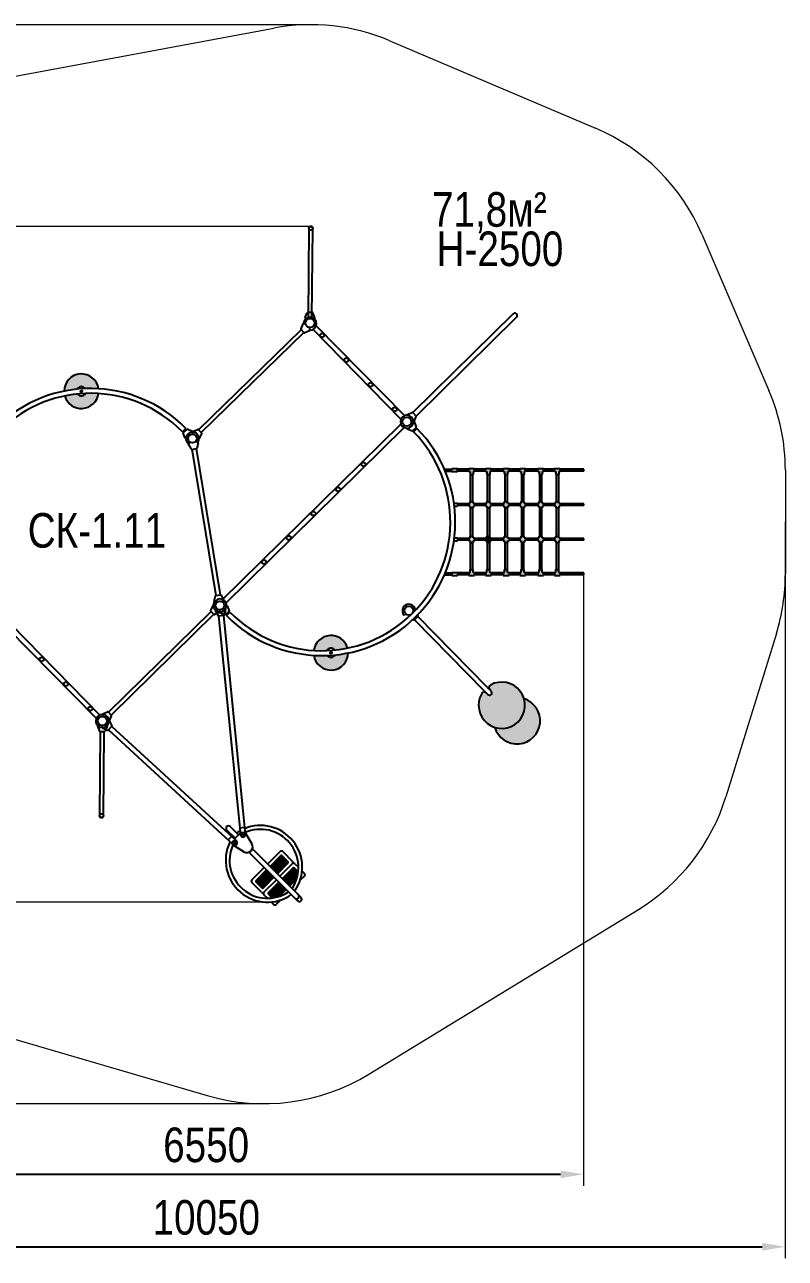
# Model space of a CAD drawing. Header units: millimetres. Extents: x -6037 to 5569, y -5332 to 5370.
# Drawn here: x -1032 to 5569, y -5332 to 5370 of the extents above; entities that cross this region are included whole.
import ezdxf

# ---------------------------------------------------------------- set-up
doc = ezdxf.new("R2010")
doc.units = ezdxf.units.MM
for name, color, linetype in [('DIKOM_АРТИКУЛ', 7, 'Continuous'), ('DIKOM_ЗОНА', 80, 'Continuous'), ('DIKOM_ОБЪЕКТ', 7, 'Continuous'), ('DIKOM_РАЗМЕР_ЗОНА', 7, 'Continuous'), ('DIKOM_РАЗМЕР_ОБЪЕКТА', 7, 'Continuous')]:
    doc.layers.add(name, color=color, linetype=linetype)
doc.styles.add('style1', font='arial.ttf', dxfattribs={"width": 0.8})
doc.dimstyles.new('1-50', dxfattribs={"dimtxt": 300, "dimasz": 200, "dimexe": 100, "dimexo": 0, "dimgap": 100, "dimtad": 1, "dimdec": 0, "dimtxsty": 'style1', "dimcen": 0, "dimclrd": 7, "dimclre": 7, "dimadec": 1, "dimazin": 2, "dimtfac": 1, "dimtdec": 0, "dimtmove": 0, "dimatfit": 3, "dimfxl": 0, "dimlwd": 25, "dimlwe": 18, "dimarcsym": 0})

# ---------------------------------------------------------------- blocks, each defined once
blk = doc.blocks.new('*D2')
at = {"layer": 'Defpoints', "color": 0, "transparency": 16777216}
for p in [(-4481, 1411), (5569, 1056), (5569, -5232)]:
    blk.add_point(p, dxfattribs=at)
at = {"layer": 'DIKOM_РАЗМЕР_ЗОНА', "color": 7, "lineweight": 18, "transparency": 16777216}
for p, q in [((-4481, 1411), (-4481, -5332)), ((5569, 1056), (5569, -5332))]:
    blk.add_line(p, q, dxfattribs=at)
at = {"layer": 'DIKOM_РАЗМЕР_ЗОНА', "color": 7, "lineweight": 25, "transparency": 16777216}
blk.add_line((-4281, -5232), (5369, -5232), dxfattribs=at)
at = {"layer": 'DIKOM_РАЗМЕР_ЗОНА', "color": 7, "transparency": 16777216}
for points in [[(-4281, -5199), (-4281, -5266), (-4481, -5232)], [(5369, -5199), (5369, -5266), (5569, -5232)]]:
    blk.add_solid(points, dxfattribs=at)
at = {"layer": 'DIKOM_РАЗМЕР_ЗОНА', "color": 0, "transparency": 16777216, "insert": (544, -4979), "char_height": 300, "attachment_point": 5, "style": 'style1'}
blk.add_mtext('10050', dxfattribs=at)
blk = doc.blocks.new('*D0')
at = {"layer": 'Defpoints', "color": 0, "transparency": 16777216}
for p in [(-5586, 5370), (1452, 5370), (1043, -3991)]:
    blk.add_point(p, dxfattribs=at)
at = {"layer": 'DIKOM_РАЗМЕР_ЗОНА', "color": 7, "lineweight": 18, "transparency": 16777216}
for p, q in [((1452, 5370), (-5686, 5370)), ((1043, -3991), (-5686, -3991))]:
    blk.add_line(p, q, dxfattribs=at)
at = {"layer": 'DIKOM_РАЗМЕР_ЗОНА', "color": 7, "lineweight": 25, "transparency": 16777216}
blk.add_line((-5586, -3791), (-5586, 5170), dxfattribs=at)
at = {"layer": 'DIKOM_РАЗМЕР_ЗОНА', "color": 7, "transparency": 16777216}
for points in [[(-5620, 5170), (-5553, 5170), (-5586, 5370)], [(-5620, -3791), (-5553, -3791), (-5586, -3991)]]:
    blk.add_solid(points, dxfattribs=at)
at = {"layer": 'DIKOM_РАЗМЕР_ЗОНА', "color": 0, "transparency": 16777216, "insert": (-5840, 678), "char_height": 300, "attachment_point": 5, "rotation": 90, "style": 'style1'}
blk.add_mtext('9365', dxfattribs=at)
blk = doc.blocks.new('*D1')
at = {"layer": 'Defpoints', "color": 0, "transparency": 16777216}
for p in [(1452, 3620), (-4899, -2243), (1169, -2243)]:
    blk.add_point(p, dxfattribs=at)
at = {"layer": 'DIKOM_РАЗМЕР_ОБЪЕКТА', "color": 7, "lineweight": 18, "transparency": 16777216}
for p, q in [((1452, 3620), (-4999, 3620)), ((1169, -2243), (-4999, -2243))]:
    blk.add_line(p, q, dxfattribs=at)
at = {"layer": 'DIKOM_РАЗМЕР_ОБЪЕКТА', "color": 7, "lineweight": 25, "transparency": 16777216}
blk.add_line((-4899, 3420), (-4899, -2043), dxfattribs=at)
at = {"layer": 'DIKOM_РАЗМЕР_ОБЪЕКТА', "color": 7, "transparency": 16777216}
for points in [[(-4932, 3420), (-4865, 3420), (-4899, 3620)], [(-4932, -2043), (-4865, -2043), (-4899, -2243)]]:
    blk.add_solid(points, dxfattribs=at)
at = {"layer": 'DIKOM_РАЗМЕР_ОБЪЕКТА', "color": 0, "transparency": 16777216, "insert": (-5152, 689), "char_height": 300, "attachment_point": 5, "rotation": 90, "style": 'style1'}
blk.add_mtext('5865', dxfattribs=at)
blk = doc.blocks.new('*D3')
at = {"layer": 'Defpoints', "color": 0, "transparency": 16777216}
for p in [(-2733, 598), (3819, 598), (3819, -4603)]:
    blk.add_point(p, dxfattribs=at)
at = {"layer": 'DIKOM_РАЗМЕР_ОБЪЕКТА', "color": 7, "lineweight": 18, "transparency": 16777216}
for p, q in [((-2733, 598), (-2733, -4703)), ((3819, 598), (3819, -4703))]:
    blk.add_line(p, q, dxfattribs=at)
at = {"layer": 'DIKOM_РАЗМЕР_ОБЪЕКТА', "color": 7, "lineweight": 25, "transparency": 16777216}
blk.add_line((-2533, -4603), (3619, -4603), dxfattribs=at)
at = {"layer": 'DIKOM_РАЗМЕР_ОБЪЕКТА', "color": 7, "transparency": 16777216}
for points in [[(-2533, -4570), (-2533, -4637), (-2733, -4603)], [(3619, -4570), (3619, -4637), (3819, -4603)]]:
    blk.add_solid(points, dxfattribs=at)
at = {"layer": 'DIKOM_РАЗМЕР_ОБЪЕКТА', "color": 0, "transparency": 16777216, "insert": (543, -4350), "char_height": 300, "attachment_point": 5, "style": 'style1'}
blk.add_mtext('6550', dxfattribs=at)

msp = doc.modelspace()

# ---------------------------------------------------------------- hatches: boundary and pattern name
at = {"layer": 'DIKOM_ЗОНА'}
h = msp.add_hatch(dxfattribs=at)
h.set_pattern_fill('LINE', scale=5)
h.set_pattern_definition([(0, (-5585.506, -5221.703), (0, 15.875), [])])
h.paths.add_polyline_path([(1131.6, -2026.2), (1068, -1962.5), (976.8, -2053.7, 0.4142136), (976.8, -2067.9), (1026.3, -2117.4, 0.4142136), (1040.4, -2117.4)])
h.paths.add_polyline_path([(1252.5, -1905.2, 0.4142136), (1252.5, -1891.1), (1203.1, -1841.6, 0.4142136), (1188.9, -1841.6), (1097.7, -1932.8), (1161.3, -1996.5)])
h.paths.add_polyline_path([(1203.8, -2038.9), (1267.4, -2102.5), (1327.7, -2042.2, 0.0484476), (1341.5, -1980.1), (1309.1, -1947.7, 0.4142136), (1295, -1947.7)])
h.paths.add_polyline_path([(1082.8, -2159.8, 0.4142136), (1082.8, -2173.9), (1115.3, -2206.4, 0.0484476), (1177.4, -2192.5), (1237.7, -2132.2), (1174.1, -2068.6)])
at = {"layer": 'DIKOM_ОБЪЕКТ'}
h = msp.add_hatch(color=256, dxfattribs=at)
h.paths.add_polyline_path([(-683.9, 2149.3), (-678.9, 2134.7), (-672.4, 2120.6), (-664.6, 2107.3), (-655.3, 2094.8), (-644.9, 2083.4), (-633.3, 2073.1), (-620.7, 2064.1), (-607.3, 2056.4), (-593.1, 2050.1), (-578.4, 2045.3), (-563.2, 2042.1), (-547.8, 2040.5), (-532.4, 2040.4), (-517, 2042), (-501.8, 2045.1), (-487, 2049.7), (-472.8, 2055.9), (-459.3, 2063.5), (-446.7, 2072.5), (-435, 2082.7), (-424.5, 2094), (-415.2, 2106.4), (-407.2, 2119.7), (-400.6, 2133.7), (-395.5, 2148.3), (-392, 2163.4), (-391, 2169.9), (-433.2, 2171.7), (-475.4, 2171.9), (-504.4, 2171.1), (-508.9, 2164.5), (-514.6, 2159), (-521.4, 2154.6), (-528.8, 2151.7), (-536.7, 2150.3), (-544.7, 2150.6), (-552.4, 2152.4), (-559.7, 2155.7), (-566.2, 2160.4), (-571.6, 2166.3), (-571.7, 2166.4), (-613.7, 2161.4), (-655.4, 2154.8)])
h.paths.add_polyline_path([(-575.3, 2208.3), (-571, 2215), (-565.4, 2220.8), (-558.9, 2225.3), (-551.5, 2228.4), (-543.7, 2230), (-535.7, 2230.1), (-527.9, 2228.5), (-520.5, 2225.4), (-513.9, 2220.9), (-508.3, 2215.2), (-506.7, 2213.1), (-463.7, 2214), (-420.7, 2213.4), (-391.2, 2212), (-394.2, 2227.2), (-398.8, 2242), (-404.9, 2256.2), (-412.4, 2269.8), (-421.3, 2282.4), (-431.4, 2294.2), (-442.7, 2304.8), (-455, 2314.1), (-468.2, 2322.2), (-482.2, 2328.9), (-496.8, 2334), (-511.9, 2337.7), (-527.2, 2339.7), (-542.7, 2340.2), (-558.1, 2339.1), (-573.4, 2336.4), (-588.3, 2332.1), (-602.6, 2326.4), (-616.3, 2319.1), (-629.2, 2310.5), (-641.1, 2300.6), (-652, 2289.6), (-661.6, 2277.5), (-670, 2264.4), (-676.9, 2250.6), (-682.4, 2236.1), (-686.4, 2221.1), (-688.8, 2205.8), (-689.6, 2191), (-647.2, 2198.8), (-604.6, 2205)])
h = msp.add_hatch(color=256, dxfattribs=at)
h.paths.add_polyline_path([(2833.4, 592.6), (2859.4, 592.6), (2871.4, 592.6), (2871.4, 618.6), (2859.4, 618.6), (2859.4, 642.6), (2833.4, 642.6), (2833.4, 618.6), (2821.4, 618.6), (2821.4, 592.6)])
h.paths.add_polyline_path([(2859.4, 892.6), (2871.4, 892.6), (2871.4, 918.6), (2859.4, 918.6), (2859.4, 932.6), (2833.4, 932.6), (2833.4, 918.6), (2821.4, 918.6), (2821.4, 892.6), (2833.4, 892.6), (2833.4, 878.6), (2859.4, 878.6)])
h.paths.add_polyline_path([(2821.4, 1192.5), (2833.4, 1192.5), (2833.4, 1178.5), (2859.4, 1178.5), (2859.4, 1192.5), (2871.4, 1192.5), (2871.4, 1218.5), (2859.4, 1218.5), (2859.4, 1232.5), (2833.4, 1232.5), (2833.4, 1218.5), (2821.4, 1218.5)])
h.paths.add_polyline_path([(2833.4, 1492.5), (2833.4, 1468.5), (2859.4, 1468.5), (2859.4, 1492.5), (2871.4, 1492.5), (2871.4, 1518.5), (2859.4, 1518.5), (2833.4, 1518.5), (2821.4, 1518.5), (2821.4, 1492.5)])
h.paths.add_polyline_path([(3005.6, 1518.5), (2979.6, 1518.5), (2967.6, 1518.5), (2967.6, 1492.5), (2979.6, 1492.5), (2979.6, 1468.5), (3005.6, 1468.5), (3005.6, 1492.5), (3017.6, 1492.5), (3017.6, 1518.5)])
h.paths.add_polyline_path([(2979.6, 1232.5), (2979.6, 1218.5), (2967.6, 1218.5), (2967.6, 1192.5), (2979.6, 1192.5), (2979.6, 1178.5), (3005.6, 1178.5), (3005.6, 1192.5), (3017.6, 1192.5), (3017.6, 1218.5), (3005.6, 1218.5), (3005.6, 1232.5)])
h.paths.add_polyline_path([(2979.6, 642.6), (2979.6, 618.6), (2967.6, 618.6), (2967.6, 592.6), (2979.6, 592.6), (3005.6, 592.6), (3017.6, 592.6), (3017.6, 618.6), (3005.6, 618.6), (3005.6, 642.6)])
h.paths.add_polyline_path([(3133.4, 592.6), (3159.4, 592.6), (3171.4, 592.6), (3171.4, 618.6), (3159.4, 618.6), (3159.4, 642.6), (3133.4, 642.6), (3133.4, 618.6), (3121.4, 618.6), (3121.4, 592.6)])
h.paths.add_polyline_path([(3159.4, 892.6), (3171.4, 892.6), (3171.4, 918.6), (3159.4, 918.6), (3159.4, 932.6), (3133.4, 932.6), (3133.4, 918.6), (3121.4, 918.6), (3121.4, 892.6), (3133.4, 892.6), (3133.4, 878.6), (3159.4, 878.6)])
h.paths.add_polyline_path([(3121.4, 1192.5), (3133.4, 1192.5), (3133.4, 1178.5), (3159.4, 1178.5), (3159.4, 1192.5), (3171.4, 1192.5), (3171.4, 1218.5), (3159.4, 1218.5), (3159.4, 1232.5), (3133.4, 1232.5), (3133.4, 1218.5), (3121.4, 1218.5)])
h.paths.add_polyline_path([(3159.4, 1518.5), (3133.4, 1518.5), (3121.4, 1518.5), (3121.4, 1492.5), (3133.4, 1492.5), (3133.4, 1468.5), (3159.4, 1468.5), (3159.4, 1492.5), (3171.4, 1492.5), (3171.4, 1518.5)])
h.paths.add_polyline_path([(3302.4, 1492.5), (3314.4, 1492.5), (3314.4, 1518.5), (3302.4, 1518.5), (3276.4, 1518.5), (3264.4, 1518.5), (3264.4, 1492.5), (3276.4, 1492.5), (3276.4, 1468.5), (3302.4, 1468.5)])
h.paths.add_polyline_path([(3459.4, 1492.5), (3471.4, 1492.5), (3471.4, 1518.5), (3459.4, 1518.5), (3433.4, 1518.5), (3421.4, 1518.5), (3421.4, 1492.5), (3433.4, 1492.5), (3433.4, 1468.5), (3459.4, 1468.5)])
h.paths.add_polyline_path([(3604.7, 1492.5), (3616.7, 1492.5), (3616.7, 1518.5), (3604.7, 1518.5), (3578.7, 1518.5), (3566.7, 1518.5), (3566.7, 1492.5), (3578.7, 1492.5), (3578.7, 1468.5), (3604.7, 1468.5)])
h.paths.add_polyline_path([(3604.7, 1192.5), (3616.7, 1192.5), (3616.7, 1218.5), (3604.7, 1218.5), (3604.7, 1232.5), (3578.7, 1232.5), (3578.7, 1218.5), (3566.7, 1218.5), (3566.7, 1192.5), (3578.7, 1192.5), (3578.7, 1178.5), (3604.7, 1178.5)])
h.paths.add_polyline_path([(3433.4, 1232.5), (3433.4, 1218.5), (3421.4, 1218.5), (3421.4, 1192.5), (3433.4, 1192.5), (3433.4, 1178.5), (3459.4, 1178.5), (3459.4, 1192.5), (3471.4, 1192.5), (3471.4, 1218.5), (3459.4, 1218.5), (3459.4, 1232.5)])
h.paths.add_polyline_path([(3276.4, 1232.5), (3276.4, 1218.5), (3264.4, 1218.5), (3264.4, 1192.5), (3276.4, 1192.5), (3276.4, 1178.5), (3302.4, 1178.5), (3302.4, 1192.5), (3314.4, 1192.5), (3314.4, 1218.5), (3302.4, 1218.5), (3302.4, 1232.5)])
h.paths.add_polyline_path([(3302.4, 892.6), (3314.4, 892.6), (3314.4, 918.6), (3302.4, 918.6), (3302.4, 932.6), (3276.4, 932.6), (3276.4, 918.6), (3264.4, 918.6), (3264.4, 892.6), (3276.4, 892.6), (3276.4, 878.6), (3302.4, 878.6)])
h.paths.add_polyline_path([(3459.4, 892.6), (3471.4, 892.6), (3471.4, 918.6), (3459.4, 918.6), (3459.4, 932.6), (3433.4, 932.6), (3433.4, 918.6), (3421.4, 918.6), (3421.4, 892.6), (3433.4, 892.6), (3433.4, 878.6), (3459.4, 878.6)])
h.paths.add_polyline_path([(3578.7, 892.6), (3578.7, 878.6), (3604.7, 878.6), (3604.7, 892.6), (3616.7, 892.6), (3616.7, 918.6), (3604.7, 918.6), (3604.7, 932.6), (3578.7, 932.6), (3578.7, 918.6), (3566.7, 918.6), (3566.7, 892.6)])
h.paths.add_polyline_path([(3604.7, 618.6), (3604.7, 642.6), (3578.7, 642.6), (3578.7, 618.6), (3566.7, 618.6), (3566.7, 592.6), (3578.7, 592.6), (3604.7, 592.6), (3616.7, 592.6), (3616.7, 618.6)])
h.paths.add_polyline_path([(3433.4, 618.6), (3421.4, 618.6), (3421.4, 592.6), (3433.4, 592.6), (3459.4, 592.6), (3471.4, 592.6), (3471.4, 618.6), (3459.4, 618.6), (3459.4, 642.6), (3433.4, 642.6)])
h.paths.add_polyline_path([(3276.4, 642.6), (3276.4, 618.6), (3264.4, 618.6), (3264.4, 592.6), (3276.4, 592.6), (3302.4, 592.6), (3314.4, 592.6), (3314.4, 618.6), (3302.4, 618.6), (3302.4, 642.6)])
msp.add_hatch(color=256, dxfattribs=at).paths.add_polyline_path([(2979.6, 892.6), (2979.6, 878.6), (3005.6, 878.6), (3005.6, 892.6), (3017.6, 892.6), (3017.6, 918.6), (3005.6, 918.6), (3005.6, 932.6), (2979.6, 932.6), (2979.6, 918.6), (2967.6, 918.6), (2967.6, 892.6)])
h = msp.add_hatch(color=256, dxfattribs=at)
h.paths.add_polyline_path([(1770.2, -38.3), (1765.2, -23.6), (1758.7, -9.5), (1750.8, 3.8), (1741.6, 16.2), (1731.1, 27.7), (1719.6, 38), (1707, 47), (1693.6, 54.7), (1679.4, 61), (1664.7, 65.7), (1649.5, 69), (1634.1, 70.6), (1618.6, 70.7), (1603.2, 69.1), (1588, 66), (1573.3, 61.3), (1559.1, 55.2), (1545.6, 47.6), (1532.9, 38.6), (1521.3, 28.4), (1510.8, 17), (1501.5, 4.7), (1493.5, -8.6), (1486.9, -22.6), (1481.8, -37.3), (1478.3, -52.3), (1477.2, -58.8), (1519.4, -60.6), (1561.7, -60.9), (1590.7, -60.1), (1595.2, -53.5), (1600.9, -47.9), (1607.6, -43.6), (1615.1, -40.6), (1622.9, -39.3), (1630.9, -39.5), (1638.7, -41.3), (1646, -44.6), (1652.4, -49.3), (1657.9, -55.2), (1658, -55.4), (1699.9, -50.3), (1741.7, -43.7)])
h.paths.add_polyline_path([(1661.5, -97.2), (1657.2, -103.9), (1651.7, -109.7), (1645.1, -114.2), (1637.8, -117.4), (1629.9, -119), (1622, -119), (1614.1, -117.4), (1606.8, -114.3), (1600.1, -109.8), (1594.6, -104.1), (1593, -102), (1550, -103), (1506.9, -102.3), (1477.4, -100.9), (1480.5, -116.1), (1485, -130.9), (1491.1, -145.1), (1498.6, -158.7), (1507.5, -171.4), (1517.7, -183.1), (1528.9, -193.7), (1541.3, -203.1), (1554.5, -211.1), (1568.5, -217.8), (1583.1, -223), (1598.1, -226.6), (1613.5, -228.7), (1629, -229.1), (1644.4, -228), (1659.7, -225.3), (1674.5, -221.1), (1688.9, -215.3), (1702.6, -208), (1715.5, -199.4), (1727.4, -189.6), (1738.2, -178.5), (1747.9, -166.4), (1756.2, -153.3), (1763.2, -139.5), (1768.7, -125), (1772.6, -110), (1775, -94.7), (1775.8, -80), (1733.5, -87.7), (1690.9, -93.9)])
h = msp.add_hatch(color=256, dxfattribs=at)
h.paths.add_polyline_path([(3301.3, -476.9), (3295.4, -460), (3288, -443.6), (3279.2, -428), (3269.1, -413.2), (3257.6, -399.4), (3245, -386.6), (3231.3, -375.1), (3216.6, -364.8), (3201.1, -355.8), (3184.8, -348.3), (3167.9, -342.2), (3150.5, -337.7), (3132.8, -334.7), (3115, -333.4), (3097, -333.6), (3079.2, -335.4), (3061.6, -338.8), (3044.3, -343.8), (3027.6, -350.2), (3011.5, -358.2), (3009.8, -359.1), (3004.7, -362.9), (3000.8, -367.8), (2998.2, -373.5), (2997.1, -379.8), (2997.6, -386), (2999.7, -392), (3003.2, -397.3), (3004.2, -398.4), (3013.2, -407.5), (3013.2, -407.5), (3017.4, -412.9), (3020.4, -418.8), (3021.9, -425), (3021.8, -431), (3020.1, -436.5), (3017, -440.9), (3012.5, -444.1), (3007.2, -445.9), (3001.2, -446.1), (2995, -444.6), (2989.1, -441.7), (2983.7, -437.5), (2983.3, -437), (2974.3, -427.9), (2969.3, -423.9), (2963.5, -421.4), (2957.3, -420.4), (2951, -421), (2945.1, -423.1), (2939.9, -426.7), (2935.7, -431.4), (2934.9, -432.7), (2926.5, -448.6), (2919.6, -465.1), (2914.2, -482.2), (2910.3, -499.8), (2908, -517.6), (2907.3, -535.5), (2908.1, -553.4), (2910.6, -571.2), (2914.7, -588.6), (2920.3, -605.7), (2927.4, -622.2), (2935.9, -637.9), (2945.8, -652.9), (2957, -666.9), (2969.4, -679.9), (2982.9, -691.7), (2997.4, -702.3), (3012.8, -711.5), (3028.9, -719.3), (3045.7, -725.7), (3063, -730.5), (3080.6, -733.8), (3098.5, -735.5), (3116.4, -735.6), (3134.3, -734.1), (3151.9, -731), (3169.3, -726.3), (3186.1, -720.1), (3202.3, -712.5), (3217.8, -703.4), (3232.4, -693), (3246.1, -681.3), (3258.6, -668.5), (3269.9, -654.6), (3280, -639.8), (3288.7, -624.1), (3295.9, -607.7), (3301.7, -590.7), (3305.9, -573.2), (3308.6, -555.5), (3309.7, -537.6), (3309.2, -519.7), (3307.1, -501.9), (3303.4, -484.3)])
h.paths.add_polyline_path([(3301.3, -476.9), (3305.7, -494.3), (3308.5, -512), (3309.7, -529.9), (3309.3, -547.9), (3307.3, -565.7), (3303.7, -583.3), (3298.6, -600.5), (3292, -617.1), (3283.9, -633.1), (3274.4, -648.4), (3263.6, -662.7), (3251.5, -676), (3238.4, -688.2), (3224.2, -699.1), (3209.1, -708.8), (3193.1, -717), (3176.5, -723.9), (3159.4, -729.2), (3141.9, -732.9), (3124.1, -735.1), (3106.1, -735.7), (3088.2, -734.7), (3070.5, -732.1), (3053, -727.9), (3047.5, -726.3), (3053.4, -743.2), (3060.8, -759.6), (3069.6, -775.2), (3079.8, -790), (3091.2, -803.8), (3103.8, -816.5), (3117.5, -828.1), (3132.2, -838.4), (3147.8, -847.4), (3164.1, -854.9), (3180.9, -860.9), (3198.3, -865.5), (3216, -868.4), (3233.9, -869.8), (3251.8, -869.6), (3269.7, -867.8), (3287.3, -864.4), (3304.5, -859.4), (3321.2, -852.9), (3337.3, -845), (3352.7, -835.7), (3367.1, -825), (3380.5, -813.1), (3392.8, -800), (3403.9, -785.9), (3413.7, -770.9), (3422.1, -755.1), (3429.1, -738.5), (3434.5, -721.5), (3438.5, -704), (3440.8, -686.2), (3441.6, -668.2), (3440.7, -650.3), (3438.3, -632.6), (3434.3, -615.1), (3428.8, -598), (3421.7, -581.5), (3413.2, -565.7), (3403.4, -550.7), (3392.2, -536.7), (3379.9, -523.7), (3366.4, -511.8), (3351.9, -501.2), (3336.6, -491.9), (3320.4, -484.1), (3303.7, -477.7)])

# ---------------------------------------------------------------- linework, layer by layer
at = {"layer": 'DIKOM_ЗОНА', "color": 3, "lineweight": 15}
for p, q in [((-2615.1, 4643.8), (1131.7, 5340.7)), ((2135.8, 5230.9), (3921.6, 4472.5)), ((4845.6, 3551.9), (5427.6, 2195.6)), ((5569.5, 1505.5), (5569.5, 605.6)), ((5491.5, 89), (5053.4, -1328.9)), ((1955.9, -3734.2), (4293.9, -2305.5)), ((-3078.5, -2860.6), (552.9, -3920.8))]:
    msp.add_line(p, q, dxfattribs=at)
for centre, start, end in [((1451.7, 3620.2), 66.98819, 100.5359), ((3237.4, 2861.7), 23.22665, 66.98819), ((3819.5, 1505.5), 0, 23.22665), ((3819.5, 605.6), 342.82939, 0), ((3381.4, -812.2), 301.42772, 342.82939), ((1043.4, -2240.9), 253.72467, 301.42772)]:
    msp.add_arc(centre, 1750, start, end, dxfattribs=at)
at = {"layer": 'DIKOM_ОБЪЕКТ'}
for p, q in [((1434.8, 3603.6), (1428, 2829.9)), ((1461.5, 2829.6), (1468.3, 3603.3)), ((1406.3, 2782.5), (1387.8, 2782.7)), ((1402.3, 2828.4), (1420.1, 2870.9)), ((1403.2, 2824.1), (1417.7, 2809.3)), ((1466.4, 2873), (1423.8, 2873.4)), ((1487.1, 2827.7), (1470.1, 2870.5)), ((1486.2, 2823.4), (1471.4, 2808.8)), ((3207.7, 2862), (2335.6, 2005)), ((2365, 1975), (3237.2, 2832)), ((476.8, 1855), (1367.6, 2724)), ((1391.1, 2700.1), (500.3, 1831.1)), ((1381.8, 2773.9), (1363.6, 2731.6)), ((1394.3, 2696.8), (1364.4, 2727.2)), ((1385.5, 2776.3), (1406.3, 2776.2)), ((1441.3, 2713.4), (1398.7, 2695.9)), ((1443.8, 2717.1), (1443.9, 2737.8)), ((2233.6, 1948.9), (1470.4, 2725.7)), ((1500.8, 2781.7), (1482.3, 2781.9)), ((1497.8, 2757.7), (2263.6, 1978.4)), ((-547.4, 2192.4), (-541.6, 2198.1)), ((-545.3, 2184.6), (-547.4, 2192.4)), ((-537.6, 2182.4), (-545.3, 2184.6)), ((-541.6, 2198.1), (-533.8, 2195.9)), ((-531.8, 2188.1), (-537.6, 2182.4)), ((-533.8, 2195.9), (-531.8, 2188.1)), ((2258.7, 1953.3), (2245.8, 1966.5)), ((2285.9, 1985), (2285.9, 1982.7)), ((2288.4, 1988.6), (2331, 2006.1)), ((2325.7, 1965.8), (2312.5, 1952.9)), ((2365.2, 1974.8), (2335.3, 2005.2)), ((2347.8, 1928.1), (2366, 1970.4)), ((366.4, 1867.5), (336.5, 1838.1)), ((347.9, 1832.5), (339.5, 1841)), ((361.2, 1782.3), (343.8, 1824.9)), ((344.7, 1829.3), (375.1, 1859.1)), ((371.8, 1855.9), (363.4, 1864.5)), ((421.7, 1841.7), (379.5, 1860)), ((397, 1806.4), (384, 1819.6)), ((424.2, 1838), (424, 1817.3)), ((424.2, 1838), (424, 1817.3)), ((426.6, 1841.7), (469.2, 1859.2)), ((503.5, 1827.9), (473.6, 1858.3)), ((486.1, 1781.2), (504.3, 1823.5)), ((678.6, 376.9), (2233.2, 1904.5)), ((2262.7, 1874.5), (708, 346.9)), ((2258.3, 1899.6), (2245.1, 1886.6)), ((2284.9, 1867.5), (2284.9, 1869.7)), ((2287.3, 1863.8), (2329.6, 1845.6)), ((2364.3, 1876.3), (2333.9, 1846.4)), ((2337.2, 1849.6), (2345.6, 1841)), ((2344.1, 1925.7), (2341.9, 1925.7)), ((2344.1, 1925.7), (2341.9, 1925.7)), ((2342.6, 1838.1), (2372.5, 1867.5)), ((2347.8, 1923.2), (2365.2, 1880.6)), ((2361.1, 1873.1), (2369.5, 1864.5)), ((364.9, 1779.8), (385.6, 1779.6)), ((383.3, 1739.7), (396.5, 1752.7)), ((389.2, 1727.2), (413.3, 1687.9)), ((389.4, 1731.6), (401.5, 1748.4)), ((471.4, 1745.1), (454.5, 1757.1)), ((482.4, 1778.8), (461.6, 1779)), ((472.9, 1740.9), (462.7, 1696)), ((417.4, 1686), (459.4, 1693)), ((630.5, 418.5), (421.9, 1686.8)), ((454.9, 1692.2), (663.5, 424.3)), ((2610.3, 1513.5), (2674.9, 1513.5)), ((2674.9, 1492.5), (2674.9, 1518.5)), ((2674.9, 1518.5), (2724.9, 1518.5)), ((2724.9, 1492.5), (2724.9, 1518.5)), ((2821.4, 1513.5), (2724.9, 1513.5)), ((2821.4, 1492.5), (2821.4, 1518.5)), ((2821.4, 1518.5), (2871.4, 1518.5)), ((2833.4, 1518.5), (2859.4, 1518.5)), ((2871.4, 1492.5), (2871.4, 1518.5)), ((2967.6, 1513.5), (2871.4, 1513.5)), ((2967.6, 1492.5), (2967.6, 1518.5)), ((2967.6, 1518.5), (3017.6, 1518.5)), ((2979.6, 1518.5), (3005.6, 1518.5)), ((3017.6, 1492.5), (3017.6, 1518.5)), ((3121.4, 1513.5), (3017.6, 1513.5)), ((3121.4, 1492.5), (3121.4, 1518.5)), ((3121.4, 1518.5), (3171.4, 1518.5)), ((3133.4, 1518.5), (3159.4, 1518.5)), ((3171.4, 1492.5), (3171.4, 1518.5)), ((3264.4, 1513.5), (3171.4, 1513.5)), ((3264.4, 1492.5), (3264.4, 1518.5)), ((3264.4, 1518.5), (3314.4, 1518.5)), ((3276.4, 1518.5), (3302.4, 1518.5)), ((3314.4, 1492.5), (3314.4, 1518.5)), ((3421.4, 1513.5), (3314.4, 1513.5)), ((3421.4, 1492.5), (3421.4, 1518.5)), ((3421.4, 1518.5), (3471.4, 1518.5)), ((3433.4, 1518.5), (3459.4, 1518.5)), ((3471.4, 1492.5), (3471.4, 1518.5)), ((3566.7, 1513.5), (3471.4, 1513.5)), ((3566.7, 1492.5), (3566.7, 1518.5)), ((3566.7, 1518.5), (3616.7, 1518.5)), ((3578.7, 1518.5), (3604.7, 1518.5)), ((3616.7, 1492.5), (3616.7, 1518.5)), ((3721.4, 1513.5), (3616.7, 1513.5)), ((3819.5, 1513.5), (3721.4, 1513.5)), ((3819.5, 1497.5), (3819.5, 1513.5)), ((2617.1, 1497.5), (2674.9, 1497.5)), ((2674.9, 1492.5), (2724.9, 1492.5)), ((2821.4, 1497.5), (2724.9, 1497.5)), ((2821.4, 1492.5), (2833.4, 1492.5)), ((2833.4, 1492.5), (2833.4, 1468.5)), ((2833.4, 1468.5), (2859.4, 1468.5)), ((2838.4, 1232.5), (2838.4, 1468.5)), ((2854.4, 1468.5), (2854.4, 1232.5)), ((2859.4, 1492.5), (2859.4, 1468.5)), ((2859.4, 1492.5), (2871.4, 1492.5)), ((2967.6, 1497.5), (2871.4, 1497.5)), ((2967.6, 1492.5), (2979.6, 1492.5)), ((2979.6, 1492.5), (2979.6, 1468.5)), ((2979.6, 1468.5), (3005.6, 1468.5)), ((2984.6, 1232.5), (2984.6, 1468.5)), ((3000.6, 1468.5), (3000.6, 1232.5)), ((3005.6, 1492.5), (3005.6, 1468.5)), ((3005.6, 1492.5), (3017.6, 1492.5)), ((3121.4, 1497.5), (3017.6, 1497.5)), ((3121.4, 1492.5), (3133.4, 1492.5)), ((3133.4, 1492.5), (3133.4, 1468.5)), ((3133.4, 1468.5), (3159.4, 1468.5)), ((3138.4, 1232.5), (3138.4, 1468.5)), ((3154.4, 1468.5), (3154.4, 1232.5)), ((3159.4, 1492.5), (3159.4, 1468.5)), ((3159.4, 1492.5), (3171.4, 1492.5)), ((3264.4, 1497.5), (3171.4, 1497.5)), ((3264.4, 1492.5), (3276.4, 1492.5)), ((3276.4, 1492.5), (3276.4, 1468.5)), ((3276.4, 1468.5), (3302.4, 1468.5)), ((3281.4, 1232.5), (3281.4, 1468.5)), ((3297.4, 1468.5), (3297.4, 1232.5)), ((3302.4, 1492.5), (3302.4, 1468.5)), ((3302.4, 1492.5), (3314.4, 1492.5)), ((3421.4, 1497.5), (3314.4, 1497.5)), ((3421.4, 1492.5), (3433.4, 1492.5)), ((3433.4, 1492.5), (3433.4, 1468.5)), ((3433.4, 1468.5), (3459.4, 1468.5)), ((3438.4, 1232.5), (3438.4, 1468.5)), ((3454.4, 1468.5), (3454.4, 1232.5)), ((3459.4, 1492.5), (3459.4, 1468.5)), ((3459.4, 1492.5), (3471.4, 1492.5)), ((3566.7, 1497.5), (3471.4, 1497.5)), ((3566.7, 1492.5), (3578.7, 1492.5)), ((3578.7, 1492.5), (3578.7, 1468.5)), ((3578.7, 1468.5), (3604.7, 1468.5)), ((3583.7, 1232.5), (3583.7, 1468.5)), ((3599.7, 1468.5), (3599.7, 1232.5)), ((3604.7, 1492.5), (3604.7, 1468.5)), ((3604.7, 1492.5), (3616.7, 1492.5)), ((3721.4, 1497.5), (3616.7, 1497.5)), ((3819.5, 1497.5), (3721.4, 1497.5)), ((2693.2, 1218.5), (2724.9, 1218.5)), ((2696.6, 1192.5), (2724.9, 1192.5)), ((2724.9, 1218.5), (2724.9, 1192.5)), ((2821.4, 1213.5), (2724.9, 1213.5)), ((2821.4, 1197.5), (2724.9, 1197.5)), ((2821.4, 1218.5), (2821.4, 1192.5)), ((2821.4, 1218.5), (2833.4, 1218.5)), ((2821.4, 1192.5), (2833.4, 1192.5)), ((2833.4, 1218.5), (2833.4, 1232.5)), ((2833.4, 1232.5), (2859.4, 1232.5)), ((2833.4, 1192.5), (2833.4, 1178.5)), ((2833.4, 1178.5), (2859.4, 1178.5)), ((2838.4, 932.6), (2838.4, 1178.5)), ((2854.4, 1178.5), (2854.4, 932.6)), ((2859.4, 1218.5), (2859.4, 1232.5)), ((2859.4, 1218.5), (2871.4, 1218.5)), ((2859.4, 1192.5), (2859.4, 1178.5)), ((2859.4, 1192.5), (2871.4, 1192.5)), ((2871.4, 1218.5), (2871.4, 1192.5)), ((2967.6, 1213.5), (2871.4, 1213.5)), ((2967.6, 1197.5), (2871.4, 1197.5)), ((2967.6, 1218.5), (2967.6, 1192.5)), ((2967.6, 1218.5), (2979.6, 1218.5)), ((2967.6, 1192.5), (2979.6, 1192.5)), ((2979.6, 1218.5), (2979.6, 1232.5)), ((2979.6, 1232.5), (3005.6, 1232.5)), ((2979.6, 1192.5), (2979.6, 1178.5)), ((2979.6, 1178.5), (3005.6, 1178.5)), ((2984.6, 932.6), (2984.6, 1178.5)), ((3000.6, 1178.5), (3000.6, 932.6)), ((3005.6, 1218.5), (3005.6, 1232.5)), ((3005.6, 1218.5), (3017.6, 1218.5)), ((3005.6, 1192.5), (3005.6, 1178.5)), ((3005.6, 1192.5), (3017.6, 1192.5)), ((3017.6, 1218.5), (3017.6, 1192.5)), ((3121.4, 1213.5), (3017.6, 1213.5)), ((3121.4, 1197.5), (3017.6, 1197.5)), ((3121.4, 1218.5), (3121.4, 1192.5)), ((3121.4, 1218.5), (3133.4, 1218.5)), ((3121.4, 1192.5), (3133.4, 1192.5)), ((3133.4, 1218.5), (3133.4, 1232.5)), ((3133.4, 1232.5), (3159.4, 1232.5)), ((3133.4, 1192.5), (3133.4, 1178.5)), ((3133.4, 1178.5), (3159.4, 1178.5)), ((3138.4, 932.6), (3138.4, 1178.5)), ((3154.4, 1178.5), (3154.4, 932.6)), ((3159.4, 1218.5), (3159.4, 1232.5)), ((3159.4, 1218.5), (3171.4, 1218.5)), ((3159.4, 1192.5), (3159.4, 1178.5)), ((3159.4, 1192.5), (3171.4, 1192.5)), ((3171.4, 1218.5), (3171.4, 1192.5)), ((3264.4, 1213.5), (3171.4, 1213.5)), ((3264.4, 1197.5), (3171.4, 1197.5)), ((3264.4, 1218.5), (3264.4, 1192.5)), ((3264.4, 1218.5), (3276.4, 1218.5)), ((3264.4, 1192.5), (3276.4, 1192.5)), ((3276.4, 1218.5), (3276.4, 1232.5)), ((3276.4, 1232.5), (3302.4, 1232.5)), ((3276.4, 1192.5), (3276.4, 1178.5)), ((3276.4, 1178.5), (3302.4, 1178.5)), ((3281.4, 932.6), (3281.4, 1178.5)), ((3297.4, 1178.5), (3297.4, 932.6)), ((3302.4, 1218.5), (3302.4, 1232.5)), ((3302.4, 1218.5), (3314.4, 1218.5)), ((3302.4, 1192.5), (3302.4, 1178.5)), ((3302.4, 1192.5), (3314.4, 1192.5)), ((3314.4, 1218.5), (3314.4, 1192.5)), ((3421.4, 1213.5), (3314.4, 1213.5)), ((3421.4, 1197.5), (3314.4, 1197.5)), ((3421.4, 1218.5), (3421.4, 1192.5)), ((3421.4, 1218.5), (3433.4, 1218.5)), ((3421.4, 1192.5), (3433.4, 1192.5)), ((3433.4, 1218.5), (3433.4, 1232.5)), ((3433.4, 1232.5), (3459.4, 1232.5)), ((3433.4, 1192.5), (3433.4, 1178.5)), ((3433.4, 1178.5), (3459.4, 1178.5)), ((3438.4, 932.6), (3438.4, 1178.5)), ((3454.4, 1178.5), (3454.4, 932.6)), ((3459.4, 1218.5), (3459.4, 1232.5)), ((3459.4, 1218.5), (3471.4, 1218.5)), ((3459.4, 1192.5), (3459.4, 1178.5)), ((3459.4, 1192.5), (3471.4, 1192.5)), ((3471.4, 1218.5), (3471.4, 1192.5)), ((3566.7, 1213.5), (3471.4, 1213.5)), ((3566.7, 1197.5), (3471.4, 1197.5)), ((3566.7, 1218.5), (3566.7, 1192.5)), ((3566.7, 1218.5), (3578.7, 1218.5)), ((3566.7, 1192.5), (3578.7, 1192.5)), ((3578.7, 1218.5), (3578.7, 1232.5)), ((3578.7, 1232.5), (3604.7, 1232.5)), ((3578.7, 1192.5), (3578.7, 1178.5)), ((3578.7, 1178.5), (3604.7, 1178.5)), ((3583.7, 932.6), (3583.7, 1178.5)), ((3599.7, 1178.5), (3599.7, 932.6)), ((3604.7, 1218.5), (3604.7, 1232.5)), ((3604.7, 1218.5), (3616.7, 1218.5)), ((3604.7, 1192.5), (3604.7, 1178.5)), ((3604.7, 1192.5), (3616.7, 1192.5)), ((3616.7, 1218.5), (3616.7, 1192.5)), ((3721.4, 1213.5), (3616.7, 1213.5)), ((3721.4, 1197.5), (3616.7, 1197.5)), ((3819.5, 1213.5), (3721.4, 1213.5)), ((3819.5, 1197.5), (3721.4, 1197.5)), ((3819.5, 1197.5), (3819.5, 1213.5)), ((2674.9, 918.6), (2675.4, 918.6)), ((2693.2, 892.6), (2724.9, 892.6)), ((2696.6, 918.6), (2724.9, 918.6)), ((2724.9, 918.6), (2724.9, 892.6)), ((2821.4, 913.6), (2724.9, 913.6)), ((2821.4, 897.6), (2724.9, 897.6)), ((2821.4, 918.6), (2821.4, 892.6)), ((2821.4, 918.6), (2833.4, 918.6)), ((2821.4, 892.6), (2833.4, 892.6)), ((2833.4, 918.6), (2833.4, 932.6)), ((2833.4, 932.6), (2859.4, 932.6)), ((2833.4, 892.6), (2833.4, 878.6)), ((2833.4, 878.6), (2859.4, 878.6)), ((2838.4, 642.6), (2838.4, 878.6)), ((2854.4, 878.6), (2854.4, 642.6)), ((2859.4, 918.6), (2859.4, 932.6)), ((2859.4, 918.6), (2871.4, 918.6)), ((2859.4, 892.6), (2859.4, 878.6)), ((2859.4, 892.6), (2871.4, 892.6)), ((2871.4, 918.6), (2871.4, 892.6)), ((2967.6, 913.6), (2871.4, 913.6)), ((2967.6, 897.6), (2871.4, 897.6)), ((2967.6, 918.6), (2967.6, 892.6)), ((2967.6, 918.6), (2979.6, 918.6)), ((2967.6, 892.6), (2979.6, 892.6)), ((2979.6, 918.6), (2979.6, 932.6)), ((2979.6, 932.6), (3005.6, 932.6)), ((2979.6, 892.6), (2979.6, 878.6)), ((2979.6, 878.6), (3005.6, 878.6)), ((2984.6, 642.6), (2984.6, 878.6)), ((3000.6, 878.6), (3000.6, 642.6)), ((3005.6, 918.6), (3005.6, 932.6)), ((3005.6, 918.6), (3017.6, 918.6)), ((3005.6, 892.6), (3005.6, 878.6)), ((3005.6, 892.6), (3017.6, 892.6)), ((3017.6, 918.6), (3017.6, 892.6)), ((3121.4, 913.6), (3017.6, 913.6)), ((3121.4, 897.6), (3017.6, 897.6)), ((3121.4, 918.6), (3121.4, 892.6)), ((3121.4, 918.6), (3133.4, 918.6)), ((3121.4, 892.6), (3133.4, 892.6)), ((3133.4, 918.6), (3133.4, 932.6)), ((3133.4, 932.6), (3159.4, 932.6)), ((3133.4, 892.6), (3133.4, 878.6)), ((3133.4, 878.6), (3159.4, 878.6)), ((3138.4, 642.6), (3138.4, 878.6)), ((3154.4, 878.6), (3154.4, 642.6)), ((3159.4, 918.6), (3159.4, 932.6)), ((3159.4, 918.6), (3171.4, 918.6)), ((3159.4, 892.6), (3159.4, 878.6)), ((3159.4, 892.6), (3171.4, 892.6)), ((3171.4, 918.6), (3171.4, 892.6)), ((3264.4, 913.6), (3171.4, 913.6)), ((3264.4, 897.6), (3171.4, 897.6)), ((3264.4, 918.6), (3264.4, 892.6)), ((3264.4, 918.6), (3276.4, 918.6)), ((3264.4, 892.6), (3276.4, 892.6)), ((3276.4, 918.6), (3276.4, 932.6)), ((3276.4, 932.6), (3302.4, 932.6)), ((3276.4, 892.6), (3276.4, 878.6)), ((3276.4, 878.6), (3302.4, 878.6)), ((3281.4, 642.6), (3281.4, 878.6)), ((3297.4, 878.6), (3297.4, 642.6)), ((3302.4, 918.6), (3302.4, 932.6)), ((3302.4, 918.6), (3314.4, 918.6)), ((3302.4, 892.6), (3302.4, 878.6)), ((3302.4, 892.6), (3314.4, 892.6)), ((3314.4, 918.6), (3314.4, 892.6)), ((3421.4, 913.6), (3314.4, 913.6)), ((3421.4, 897.6), (3314.4, 897.6)), ((3421.4, 918.6), (3421.4, 892.6)), ((3421.4, 918.6), (3433.4, 918.6)), ((3421.4, 892.6), (3433.4, 892.6)), ((3433.4, 918.6), (3433.4, 932.6)), ((3433.4, 932.6), (3459.4, 932.6)), ((3433.4, 892.6), (3433.4, 878.6)), ((3433.4, 878.6), (3459.4, 878.6)), ((3438.4, 642.6), (3438.4, 878.6)), ((3454.4, 878.6), (3454.4, 642.6)), ((3459.4, 918.6), (3459.4, 932.6)), ((3459.4, 918.6), (3471.4, 918.6)), ((3459.4, 892.6), (3459.4, 878.6)), ((3459.4, 892.6), (3471.4, 892.6)), ((3471.4, 918.6), (3471.4, 892.6)), ((3566.7, 913.6), (3471.4, 913.6)), ((3566.7, 897.6), (3471.4, 897.6)), ((3566.7, 918.6), (3566.7, 892.6)), ((3566.7, 918.6), (3578.7, 918.6)), ((3566.7, 892.6), (3578.7, 892.6)), ((3578.7, 918.6), (3578.7, 932.6)), ((3578.7, 932.6), (3604.7, 932.6)), ((3578.7, 892.6), (3578.7, 878.6)), ((3578.7, 878.6), (3604.7, 878.6)), ((3583.7, 642.6), (3583.7, 878.6)), ((3599.7, 878.6), (3599.7, 642.6)), ((3604.7, 918.6), (3604.7, 932.6)), ((3604.7, 918.6), (3616.7, 918.6)), ((3604.7, 892.6), (3604.7, 878.6)), ((3604.7, 892.6), (3616.7, 892.6)), ((3616.7, 918.6), (3616.7, 892.6)), ((3721.4, 913.6), (3616.7, 913.6)), ((3721.4, 897.6), (3616.7, 897.6)), ((3819.5, 913.6), (3721.4, 913.6)), ((3819.5, 897.6), (3721.4, 897.6)), ((3819.5, 897.6), (3819.5, 913.6)), ((2833.4, 642.6), (2859.4, 642.6)), ((2833.4, 618.6), (2833.4, 642.6)), ((2859.4, 618.6), (2859.4, 642.6)), ((2979.6, 642.6), (3005.6, 642.6)), ((2979.6, 618.6), (2979.6, 642.6)), ((3005.6, 618.6), (3005.6, 642.6)), ((3133.4, 642.6), (3159.4, 642.6)), ((3133.4, 618.6), (3133.4, 642.6)), ((3159.4, 618.6), (3159.4, 642.6)), ((3276.4, 642.6), (3302.4, 642.6)), ((3276.4, 618.6), (3276.4, 642.6)), ((3302.4, 618.6), (3302.4, 642.6)), ((3433.4, 642.6), (3459.4, 642.6)), ((3433.4, 618.6), (3433.4, 642.6)), ((3459.4, 618.6), (3459.4, 642.6)), ((3578.7, 642.6), (3604.7, 642.6)), ((3578.7, 618.6), (3578.7, 642.6)), ((3604.7, 618.6), (3604.7, 642.6)), ((2610.3, 597.6), (2674.9, 597.6)), ((2617.1, 613.6), (2674.9, 613.6)), ((2674.9, 618.6), (2674.9, 592.6)), ((2674.9, 618.6), (2724.9, 618.6)), ((2674.9, 592.6), (2724.9, 592.6)), ((2724.9, 618.6), (2724.9, 592.6)), ((2821.4, 613.6), (2724.9, 613.6)), ((2821.4, 597.6), (2724.9, 597.6)), ((2821.4, 618.6), (2821.4, 592.6)), ((2821.4, 618.6), (2833.4, 618.6)), ((2821.4, 592.6), (2871.4, 592.6)), ((2833.4, 592.6), (2859.4, 592.6)), ((2859.4, 618.6), (2871.4, 618.6)), ((2871.4, 618.6), (2871.4, 592.6)), ((2967.6, 613.6), (2871.4, 613.6)), ((2967.6, 597.6), (2871.4, 597.6)), ((2967.6, 618.6), (2967.6, 592.6)), ((2967.6, 618.6), (2979.6, 618.6)), ((2967.6, 592.6), (3017.6, 592.6)), ((2979.6, 592.6), (3005.6, 592.6)), ((3005.6, 618.6), (3017.6, 618.6)), ((3017.6, 618.6), (3017.6, 592.6)), ((3121.4, 613.6), (3017.6, 613.6)), ((3121.4, 597.6), (3017.6, 597.6)), ((3121.4, 618.6), (3121.4, 592.6)), ((3121.4, 618.6), (3133.4, 618.6)), ((3121.4, 592.6), (3171.4, 592.6)), ((3133.4, 592.6), (3159.4, 592.6)), ((3159.4, 618.6), (3171.4, 618.6)), ((3171.4, 618.6), (3171.4, 592.6)), ((3264.4, 613.6), (3171.4, 613.6)), ((3264.4, 597.6), (3171.4, 597.6)), ((3264.4, 618.6), (3264.4, 592.6)), ((3264.4, 618.6), (3276.4, 618.6)), ((3264.4, 592.6), (3314.4, 592.6)), ((3276.4, 592.6), (3302.4, 592.6)), ((3302.4, 618.6), (3314.4, 618.6)), ((3314.4, 618.6), (3314.4, 592.6)), ((3421.4, 613.6), (3314.4, 613.6)), ((3421.4, 597.6), (3314.4, 597.6)), ((3421.4, 618.6), (3421.4, 592.6)), ((3421.4, 618.6), (3433.4, 618.6)), ((3421.4, 592.6), (3471.4, 592.6)), ((3433.4, 592.6), (3459.4, 592.6)), ((3459.4, 618.6), (3471.4, 618.6)), ((3471.4, 618.6), (3471.4, 592.6)), ((3566.7, 613.6), (3471.4, 613.6)), ((3566.7, 597.6), (3471.4, 597.6)), ((3566.7, 618.6), (3566.7, 592.6)), ((3566.7, 618.6), (3578.7, 618.6)), ((3566.7, 592.6), (3616.7, 592.6)), ((3578.7, 592.6), (3604.7, 592.6)), ((3604.7, 618.6), (3616.7, 618.6)), ((3616.7, 618.6), (3616.7, 592.6)), ((3721.4, 613.6), (3616.7, 613.6)), ((3721.4, 597.6), (3616.7, 597.6)), ((3819.5, 613.6), (3721.4, 613.6)), ((3819.5, 597.6), (3721.4, 597.6)), ((3819.5, 597.6), (3819.5, 613.6)), ((600.2, 329.9), (582, 287.6)), ((603.9, 332.3), (624.6, 332.1)), ((613, 369.7), (622.8, 414.7)), ((614.6, 365.6), (631.5, 353.6)), ((636, 358.9), (623, 372.1)), ((626, 417.8), (668, 425.1)), ((696.5, 384.2), (672.1, 423.3)), ((702.9, 371.4), (689.7, 358.4)), ((721.4, 331.3), (700.6, 331.4)), ((725, 328.8), (742.5, 286.2)), ((2342.4, 325.8), (2329.2, 312.9)), ((-304.9, -595.4), (586, 279.9)), ((609.4, 256), (-281.4, -619.3)), ((612.6, 252.8), (582.8, 283.2)), ((659.6, 269.4), (617, 251.9)), ((625, 281.9), (646.6, 241.2)), ((625.4, 286.3), (638.6, 302.4)), ((692.9, 243.4), (650.5, 239.1)), ((650.8, 239.1), (817.8, -1427.4)), ((662.1, 273), (662.3, 293.8)), ((662.1, 273), (662.3, 293.8)), ((664.5, 269.3), (706.8, 251.1)), ((708.1, 294.6), (692, 307.7)), ((692.6, 243.3), (859.6, -1422.6)), ((709.4, 290.4), (696.3, 246.2)), ((741.6, 281.8), (711.2, 251.9)), ((714.4, 255.1), (722.9, 246.6)), ((719.8, 243.6), (749.8, 273)), ((738.3, 278.6), (746.8, 270)), ((2275, 259.6), (2261.8, 246.6)), ((2381, 236.3), (2350.6, 206.4)), ((2378.3, 249.5), (2381.9, 240.6)), ((2983.2, -377), (2380.8, 236)), ((-409.8, -648.4), (-1177.3, 132.7)), ((-1147.4, 162.1), (-379.8, -619)), ((2337.5, 209.4), (2346.3, 205.6)), ((2350.9, 206.6), (2953.2, -406.4)), ((1618.1, -77), (1623.8, -71.3)), ((1620.1, -84.8), (1618.1, -77)), ((1627.9, -87), (1620.1, -84.8)), ((1623.8, -71.3), (1631.6, -73.5)), ((1633.6, -81.3), (1627.9, -87)), ((1631.6, -73.5), (1633.6, -81.3)), ((2974.3, -427.9), (2953.2, -406.4)), ((2961.5, -414.9), (2974.1, -427.7)), ((2974.3, -427.9), (2983.3, -437)), ((2983.2, -377), (3004.2, -398.4)), ((3003.6, -397.8), (2991.5, -385.4)), ((3003.5, -397.7), (3003.5, -397.7)), ((3004.2, -398.4), (3013.2, -407.5)), ((3013.5, -407.8), (3012.9, -407.2)), ((3013.2, -407.5), (3013.2, -407.5)), ((-357.6, -612.4), (-357.7, -633.1)), ((-355.1, -608.7), (-312.5, -591.2)), ((-278.2, -622.5), (-308.1, -592.1)), ((-295.6, -669.2), (-277.4, -626.9)), ((-414.6, -670.6), (-396.1, -670.8)), ((-400.9, -716.6), (-383.9, -759.4)), ((-400, -712.3), (-385.2, -697.8)), ((-355.6, -729.8), (-356.5, -709.1)), ((-353, -733.4), (-309.8, -749.4)), ((-316.1, -717.4), (-333.8, -759.8)), ((-316.9, -713), (-331.4, -698.2)), ((-318.5, -711.4), (-331.4, -698.2)), ((-299.4, -668.6), (-320.1, -669.5)), ((-320.1, -671.5), (-301.6, -671.6)), ((-299.3, -671.6), (-320.1, -671.5)), ((-305.5, -748.4), (-276.6, -717)), ((-305.3, -748.1), (605.8, -1584.9)), ((-295.6, -670.9), (-276, -712.6)), ((-276.8, -717.2), (634.6, -1554.4)), ((-375.6, -762), (-382, -1492.2)), ((-380.2, -761.9), (-337.6, -762.3)), ((-348.5, -1492.5), (-342.1, -762.3)), ((817.8, -1427.4), (841, -1658.1)), ((859.6, -1422.6), (882.8, -1653.9)), ((605.8, -1584.9), (776.9, -1742.2)), ((634.6, -1554.4), (805.4, -1711.2)), ((823.7, -1658.8), (751.9, -1587)), ((877, -1596.2), (835.2, -1600.4)), ((794, -1688.5), (722.2, -1616.7)), ((734.2, -1702.9), (762.6, -1672)), ((838.5, -1644), (785.3, -1697.2)), ((883.2, -1643), (939.9, -1736)), ((871.2, -1804.7), (778.1, -1748)), ((914.5, -1809), (1336.9, -2231.4)), ((1366.6, -2201.7), (944.2, -1779.3)), ((1076.5, -1911.6), (1184.7, -1803.4)), ((1207.3, -1803.4), (1290.7, -1886.9)), ((1097.7, -1932.8), (1188.9, -1841.6)), ((1252.5, -1905.2), (1161.3, -1996.5)), ((1290.7, -1909.5), (1182.5, -2017.7)), ((1203.1, -1841.6), (1252.5, -1891.1)), ((1313.4, -1909.5), (1344, -1940.1)), ((938.6, -2049.5), (1046.8, -1941.3)), ((976.8, -2053.7), (1068, -1962.5)), ((1131.6, -2026.2), (1040.4, -2117.4)), ((1295, -1947.7), (1203.8, -2038.9)), ((1309.1, -1947.7), (1341.5, -1980.1)), ((1396.8, -2015.6), (1359.5, -2052.9)), ((1376.1, -1972.2), (1396.8, -1992.9)), ((1022, -2155.6), (938.6, -2072.1)), ((1026.3, -2117.4), (976.8, -2067.9)), ((1152.8, -2047.4), (1044.7, -2155.6)), ((1174.1, -2068.6), (1082.8, -2159.8)), ((1237.7, -2132.2), (1177.4, -2192.5)), ((1327.7, -2042.2), (1267.4, -2102.5)), ((1075.3, -2208.8), (1044.7, -2178.2)), ((1115.3, -2206.4), (1082.8, -2173.9)), ((1128.1, -2261.6), (1107.4, -2240.9)), ((1188.1, -2224.3), (1150.7, -2261.6))]:
    msp.add_line(p, q, dxfattribs=at)
for centre, radius in [((1451.6, 3603.4), 16.8), ((1444.3, 2782.2), 38), ((1549.6, 2675.1), 18), ((1759.8, 2461.1), 18), ((1969.9, 2247.3), 18), ((-539.6, 2190.2), 6.65), ((2180.1, 2033.3), 18), ((2285.4, 1926.2), 38), ((2285.4, 1926.2), 38), ((423.6, 1779.3), 38), ((1908.3, 1555.8), 18), ((1688, 1339.3), 18), ((1474, 1129), 18), ((1260, 918.7), 18), ((1046, 708.5), 18), ((662.6, 331.8), 38), ((662.6, 331.8), 38), ((2302.1, 286.2), 38), ((1625.8, -79.2), 6.65), ((-883.6, -136.2), 18), ((-673.6, -350), 18), ((-463.3, -564), 18), ((-358.1, -671.1), 38), ((-365.3, -1492.3), 16.8), ((791.2, -1726.7), 18), ((861.9, -1656), 18)]:
    msp.add_circle(centre, radius, dxfattribs=at)
for centre, radius, start, end in [((1451.6, 3603.4), 16.8, 89.49627, 179.49627), ((1451.6, 3603.4), 16.8, 359.49627, 89.49627), ((1444.3, 2775.8), 56.5, 269.49627, 179.49627), ((1406, 2826.9), 4, 157.30671, 224.49627), ((1423.8, 2869.4), 4, 89.49627, 157.30671), ((1466.4, 2869), 4, 21.68584, 89.49627), ((1483.4, 2826.2), 4, 314.49627, 21.68584), ((3222.5, 2847), 21, 314.49627, 134.49627), ((1367.3, 2730), 4, 156.68584, 224.49627), ((1385.5, 2772.3), 4, 89.49627, 156.68584), ((1397.2, 2699.6), 4, 224.49627, 292.30671), ((1439.8, 2717.1), 4, 292.30671, 359.49627), ((-539.6, 2190.2), 150, 8.33703, 179.69462), ((-459.9, 1055.5), 1158.5, 44.49627, 224.49627), ((-459.9, 1055.5), 1116.5, 44.49627, 224.49627), ((-539.6, 2190.2), 150, 195.82414, 352.20751), ((-539.6, 2190.2), 40, 34.83056, 153.20109), ((-539.6, 2190.2), 40, 216.5455, 331.48616), ((2285.4, 1926.2), 56.5, 359.49627, 269.49627), ((2285.4, 1926.2), 56.5, 89.49627, 359.49627), ((2289.9, 1984.9), 4, 112.30671, 179.49627), ((2332.5, 2002.4), 4, 44.49627, 112.30671), ((2344.1, 1929.7), 4, 269.49627, 336.68584), ((2362.4, 1972), 4, 336.68584, 44.49627), ((347.5, 1826.4), 4, 134.49627, 202.30671), ((423.6, 1779.3), 56.5, 324.33979, 234.33979), ((377.9, 1856.3), 4, 66.68584, 134.49627), ((420.2, 1838.1), 4, 359.49627, 66.68584), ((428.2, 1838), 4, 112.30671, 179.49627), ((470.8, 1855.5), 4, 44.49627, 112.30671), ((500.6, 1825.1), 4, 336.68584, 44.49627), ((1546.2, 1055.5), 1158.5, 224.49627, 44.49627), ((1546.2, 1055.5), 1116.5, 224.49627, 44.49627), ((2288.9, 1867.5), 4, 179.49627, 246.68584), ((2331.1, 1849.2), 4, 246.68584, 314.49627), ((2344.1, 1921.7), 4, 22.30671, 89.49627), ((2361.5, 1879.1), 4, 314.49627, 22.30671), ((364.9, 1783.8), 4, 202.30671, 269.49627), ((392.7, 1729.2), 4, 144.33979, 211.52936), ((469, 1741.8), 4, 347.15022, 54.33979), ((482.4, 1782.8), 4, 269.49627, 336.68584), ((416.7, 1690), 4, 211.52936, 279.33979), ((458.8, 1696.9), 4, 279.33979, 347.15022), ((603.9, 328.3), 4, 89.49627, 156.68584), ((662.6, 331.8), 56.5, 359.49627, 269.49627), ((662.6, 331.8), 56.5, 269.49627, 179.49627), ((662.6, 331.8), 56.5, 144.89206, 54.89206), ((616.9, 368.8), 4, 167.70249, 234.89206), ((626.7, 413.8), 4, 99.89206, 167.70249), ((668.7, 421.1), 4, 32.08163, 99.89206), ((693.1, 382.1), 4, 324.89206, 32.08163), ((721.3, 327.3), 4, 22.30671, 89.49627), ((2302.1, 286.2), 56.5, 3.33192, 224.49627), ((585.6, 286), 4, 156.68584, 224.49627), ((615.5, 255.6), 4, 224.49627, 292.30671), ((628.5, 283.8), 4, 140.72397, 207.91354), ((650.1, 243.1), 4, 207.91354, 275.72397), ((658.1, 273.1), 4, 292.30671, 359.49627), ((666.1, 273), 4, 179.49627, 246.68584), ((692.5, 247.3), 4, 275.72397, 343.53441), ((708.4, 254.8), 4, 246.68584, 314.49627), ((705.6, 291.5), 4, 343.53441, 50.72397), ((738.8, 284.7), 4, 314.49627, 22.30671), ((2378.2, 239.1), 4, 314.49627, 22.30671), ((2347.8, 209.3), 4, 246.68584, 314.49627), ((1625.8, -79.2), 150, 15.82414, 172.20751), ((1625.8, -79.2), 150, 188.33703, 359.69462), ((1625.8, -79.2), 40, 36.5455, 151.48616), ((1625.8, -79.2), 40, 214.83056, 333.20109), ((3108.5, -534.5), 201.2, 149.62722, 119.36584), ((2956.4, -445.4), 25, 44.49977, 149.62722), ((3022.1, -380.9), 25, 119.36584, 224.5003), ((3240.4, -668.7), 201.2, 196.62446, 72.36809), ((-358.1, -671.1), 56.5, 314.49627, 224.49627), ((-358.1, -671.1), 56.5, 89.49627, 359.49627), ((-353.6, -612.4), 4, 112.30671, 179.49627), ((-310.9, -594.9), 4, 44.49627, 112.30671), ((-281.1, -625.3), 4, 336.68584, 44.49627), ((-397.2, -715.1), 4, 134.49627, 201.68584), ((-351.6, -729.6), 4, 182.43222, 249.62179), ((-319.8, -715.8), 4, 337.30671, 44.49627), ((-308.4, -745.7), 4, 249.62179, 317.43222), ((-299.2, -672.6), 4, 25.24265, 92.43222), ((-299.3, -667.6), 4, 269.49627, 336.68584), ((-279.6, -714.3), 4, 317.43222, 25.24265), ((-380.1, -757.9), 4, 201.68584, 269.49627), ((-337.5, -758.3), 4, 269.49627, 337.30671), ((-365.3, -1492.3), 16.8, 179.49627, 269.49627), ((-365.3, -1492.3), 16.8, 269.49627, 359.49627), ((737, -1601.8), 21, 135, 225), ((737, -1601.8), 21, 45, 135), ((1014.8, -1940), 362.7, 325.11147, 112.77188), ((1075.2, -1879.7), 362.7, 145.11147, 147.68792), ((791.2, -1726.7), 21, 227.43222, 47.43222), ((1014.8, -1940), 362.7, 119.69379, 124.88853), ((861.9, -1656), 21, 185.72397, 5.72397), ((861.9, -1656), 25, 31.35592, 42.67335), ((1014.8, -1940), 329.2, 326.15314, 114.06326), ((1075.2, -1879.7), 362.7, 154.35761, 304.88853), ((1075.2, -1879.7), 329.2, 155.93674, 303.84686), ((791.2, -1726.7), 25, 202.69382, 238.64408), ((897.2, -1762), 50, 238.64408, 31.35592), ((1196, -1814.7), 16, 45, 135), ((1196, -1848.7), 10, 45, 135), ((1245.5, -1898.2), 10, 315, 45), ((1279.4, -1898.2), 16, 315, 45), ((1302, -1920.8), 16, 45, 135), ((1302, -1954.7), 10, 45, 135), ((1385.5, -2004.2), 16, 315, 45), ((949.9, -2060.8), 16, 135, 225), ((983.8, -2060.8), 10, 135, 225), ((1033.3, -2110.3), 10, 225, 315), ((1033.3, -2144.2), 16, 225, 315), ((1056, -2166.9), 16, 135, 225), ((1089.9, -2166.9), 10, 135, 225), ((1326.9, -2191.7), 21, 225, 315), ((1351.7, -2216.6), 21, 225, 315), ((1326.9, -2191.7), 21, 315, 45), ((1351.7, -2216.6), 21, 315, 45), ((1139.4, -2250.3), 16, 225, 315)]:
    msp.add_arc(centre, radius, start, end, dxfattribs=at)
msp.add_ellipse((2998.2, -422.2), major_axis=(18.6, -18.9), ratio=0.7931595, start_param=4.716142, end_param=7.8696435, dxfattribs=at)
for p in [(861.9, -1656), (791.2, -1726.7)]:
    msp.add_point(p, dxfattribs=at)

# ---------------------------------------------------------------- texts
at = {"layer": 'DIKOM_АРТИКУЛ', "color": 7, "linetype": 'Continuous', "lineweight": 15, "insert": (-1005.4, 1133), "char_height": 300, "attachment_point": 1, "style": 'style1'}
msp.add_mtext_dynamic_manual_height_columns('СК-1.11', width=6012.174, gutter_width=12.5, heights=[0], dxfattribs=at)
at = {"layer": 'DIKOM_РАЗМЕР_ОБЪЕКТА', "char_height": 300, "attachment_point": 1, "style": 'style1'}
for s, width, insert in [('71,8м²', 6012.174, (2503, 3917.1)), ('H-2500', 4694.74, (2543.4, 3575.9))]:
    msp.add_mtext_dynamic_manual_height_columns(s, width=width, gutter_width=12.5, heights=[0], dxfattribs=dict(at, insert=insert))

# ---------------------------------------------------------------- dimensions: what is measured, and where the dimension line sits
at = {"layer": 'DIKOM_РАЗМЕР_ЗОНА'}
dim = msp.add_linear_dim(base=(-5586.5, 5370.2), p1=(1043.4, -3990.9), p2=(1451.7, 5370.2), angle=90, text='9365', dimstyle='1-50', dxfattribs=at)
dim.commit()
dim.dimension.update_dxf_attribs({"geometry": '*D0', "text_midpoint": (-5586.5, 677.6), "dimtype": 160})
dim = msp.add_linear_dim(base=(5569.5, -5232.4), p1=(-4480.7, 1411.1), p2=(5569.5, 1055.5), text='10050', dimstyle='1-50', dxfattribs=at)
dim.commit()
dim.dimension.update_dxf_attribs({"geometry": '*D2', "text_midpoint": (544.4, -5232.4), "dimtype": 160})
at = {"layer": 'DIKOM_РАЗМЕР_ОБЪЕКТА'}
dim = msp.add_linear_dim(base=(-4898.5, -2243), p1=(1451.7, 3620.2), p2=(1169.4, -2243), angle=90, text='5865', dimstyle='1-50', dxfattribs=at)
dim.commit()
dim.dimension.update_dxf_attribs({"geometry": '*D1', "text_midpoint": (-4898.5, 688.6), "dimtype": 160})
dim = msp.add_linear_dim(base=(3819.5, -4603.4), p1=(-2733.2, 597.6), p2=(3819.5, 597.6), text='6550', dimstyle='1-50', dxfattribs=at)
dim.commit()
dim.dimension.update_dxf_attribs({"geometry": '*D3', "text_midpoint": (543.1, -4603.4), "dimtype": 160})

doc.saveas('drawing.dxf')
